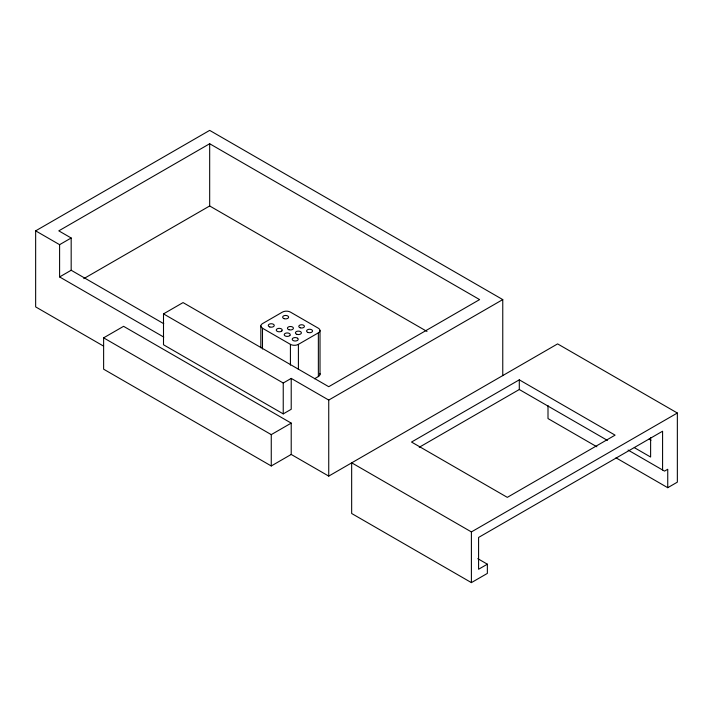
<?xml version="1.0" encoding="UTF-8"?>
<svg xmlns="http://www.w3.org/2000/svg" width="713" height="713" viewBox="0 0 713 713"><rect width="100%" height="100%" fill="white"/><g stroke="black" fill="none" stroke-linecap="round" stroke-linejoin="round"><path stroke-width="1.07" d="M103.51 346.072L35.65 306.893L35.65 230.852L209.675 130.381L502.763 299.594L502.763 375.635M163.5 313.88L283.239 383.015L291.216 378.398L291.216 409.28L283.239 413.888L163.5 344.762L163.5 313.88L183.054 302.588L328.738 386.696L479.608 299.594L209.675 143.741L58.796 230.852L71.175 237.99L71.175 270.254L163.767 323.711M35.65 230.852L59.598 244.675L71.175 237.99M59.598 244.675L59.598 276.938L71.175 270.254M83.786 278.64L209.675 205.968L426.998 331.438M291.216 454.448L271.261 465.972L103.626 369.182L103.626 337.846L123.581 326.322L291.216 423.112L291.216 454.448L328.738 476.106L557.611 343.889L677.35 413.014L677.35 482.148L667.742 487.701L616.014 457.835M262.482 328.23L290.423 344.361A5.642 3.262 0 0 0 298.408 344.361L318.363 332.837A5.642 3.262 0 0 0 318.363 328.23L290.423 312.098A5.642 3.262 0 0 0 282.437 312.098L262.482 323.622A5.642 3.262 0 0 0 262.482 328.23L262.482 348.996M314.558 378.755L318.363 376.562A5.642 3.262 0 0 0 319.825 373.416M291.216 378.398L328.738 400.064L502.763 299.594M103.626 337.846L271.261 434.627L291.216 423.112M519.296 379.833L411.526 442.051L507.317 497.362L615.087 435.144L519.296 379.833L519.296 389.512L419.226 447.283M477.781 558.653L487.362 564.188L487.362 573.404L471.4 582.619L351.661 513.494L351.661 462.79L471.4 531.925L677.35 413.014M487.362 564.188L478.583 569.259L478.583 537.45L662.582 431.222L662.582 469.983M649.088 439.101L651.005 440.206M634.32 447.63L650.612 457.033L650.612 437.675M628.1 450.072L664.543 471.115L667.742 469.261L667.742 487.701M519.296 389.512L607.423 440.393M596.852 446.775L548.003 418.567L548.003 405.554M59.598 276.938L163.767 337.08M471.4 531.925L471.4 582.619M328.738 400.064L328.738 476.106M320.012 330.529L320.012 374.254M318.363 332.837L318.363 376.562M298.408 344.361L298.408 369.503M290.423 344.361L290.423 365.127M283.239 383.015L283.239 413.888M271.261 434.627L271.261 465.972M260.833 325.921L260.833 347.784M209.675 143.741L209.675 205.968M281.84 330.939L281.359 331.295A2.995 1.729 0 0 1 276.439 330.663A2.995 1.729 0 0 1 279.505 328.354A2.995 1.729 0 0 1 281.84 330.939M289.817 335.547L289.344 335.903A2.995 1.729 0 0 1 285.111 335.903A2.995 1.729 0 0 1 285.111 333.461L285.735 333.185A2.995 1.729 0 0 1 289.344 333.461A2.995 1.729 0 0 1 289.817 335.547M297.624 338.265L297.089 337.944A2.995 1.729 0 0 0 292.303 338.88A2.995 1.729 0 0 0 295.797 340.983A2.995 1.729 0 0 0 297.624 338.265M269.764 326.955A2.995 1.729 0 0 0 274.255 325.467A2.995 1.729 0 0 0 269.764 323.969A2.995 1.729 0 0 0 269.764 326.955M296.911 334.335A2.995 1.729 0 0 0 301.394 332.837A2.995 1.729 0 0 0 296.911 331.34A2.995 1.729 0 0 0 296.911 334.335M288.925 329.727A2.995 1.729 0 0 0 293.417 328.23A2.995 1.729 0 0 0 288.925 326.732A2.995 1.729 0 0 0 288.925 329.727M308.087 332.49A2.995 1.729 0 0 0 312.57 330.992A2.995 1.729 0 0 0 308.087 329.495A2.995 1.729 0 0 0 308.087 332.49M300.182 327.793A2.825 1.631 0 0 0 304.415 326.385A2.825 1.631 0 0 0 300.182 324.976A2.825 1.631 0 0 0 300.182 327.793M284.139 318.666A2.995 1.729 0 0 0 288.622 317.169A2.995 1.729 0 0 0 284.139 315.672A2.995 1.729 0 0 0 284.139 318.666"/></g></svg>
